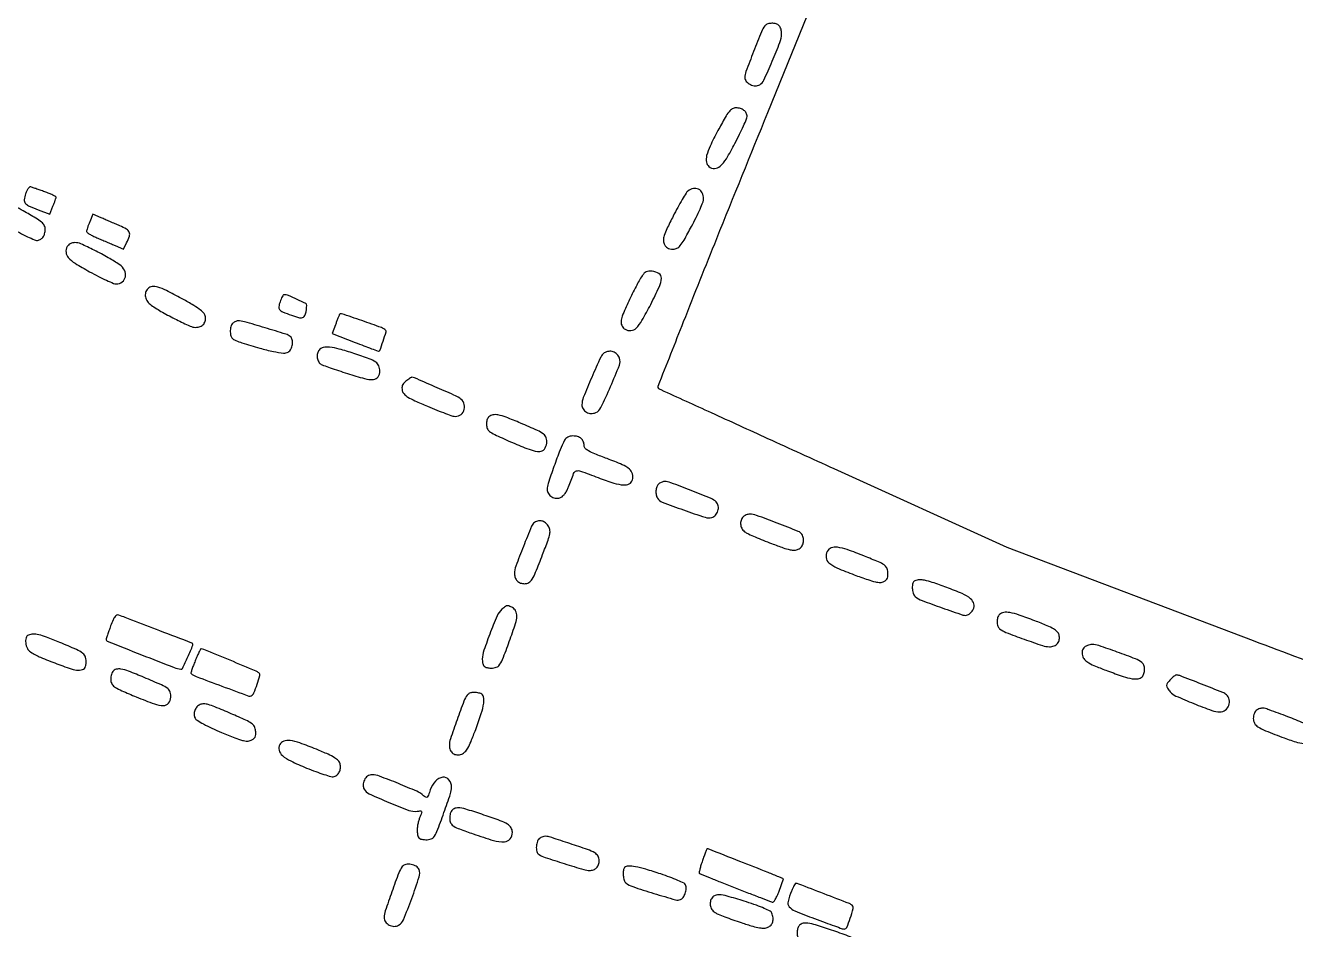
# Model space of a CAD drawing. Header units: metres. Extents: x 244 to 6504, y 133 to 4776.
# Drawn here: x 3292.6 to 3679.8, y 2699.4 to 2975 of the extents above; entities that cross this region are included whole.
import ezdxf

# ---------------------------------------------------------------- set-up
doc = ezdxf.new("R2010")
doc.units = ezdxf.units.M
doc.header["$MEASUREMENT"] = 0

msp = doc.modelspace()

# ---------------------------------------------------------------- linework, layer by layer
for points in [[(3073.43, 1797.58, -0.000015), (3212.47, 1744.26, -0.000001), (3356.48, 1689.04, -0.090549)], [(3360.94, 1697.34, -0.000001), (3222.9, 1750.06, -0.000075), (3098.13, 1797.73, -0.00214)], [(2390.74, 4302.36, -0.000001), (2436.6, 4383.87, -0.253439)], [(5649.78, 2908.29, -0.000001), (5592.12, 2927.27, -0.000136)], [(1770.95, 4232.21, -0.000001), (1756.31, 4203.53, -0.092463)], [(2358.85, 2292.47, -0.000002), (2402.87, 2275.77, -0.000001), (2455, 2255.99, -0.000469)], [(2661.8, 3304.26, -0.000001), (2697.55, 3290.75, -0.000089)], [(2166.88, 2385.74, -0.000003), (2059.01, 2428.09, -0.099946)], [(2836.31, 1902.63, -0.000001), (2798.12, 1918.05, -0.081722)], [(3110.93, 3253.38, 0.000013), (3012.15, 3290.74, 0.000016), (2894.73, 3335.15, 0.000013), (2769.32, 3382.57, -0.00051)], [(3277.66, 3166.01, -0.000003), (3312.3, 3149.56, -0.000078)], [(2910.82, 2101.23, -0.000002), (2871.64, 2116.15, -0.08954)], [(3742.17, 2759.42, 0.000002), (3749.92, 2779.53, 0.000119)], [(3810.74, 2887.17, 0.000009), (3776.68, 2810.24, 0.000019), (3743.02, 2734.21, 0.015605)], [(4072.04, 2648.41, -0.000003), (4098.22, 2621.39, -0.000215)], [(2835.59, 1257.96, 0.000001), (2811.6, 1266.94)], [(2724.87, 2153.38, -0.00001), (2851.52, 2105.29, -0.308463)], [(3020.53, 2505.4, -0.000009), (3041.92, 2560.53, -0.000258)], [(3552.72, 3031.91), (3518.77, 2948.34, 0.000578), (3503.23, 2909.97, 0.001912), (3493.13, 2884.65, 0.000237), (3485.38, 2864.99, 0.375139), (3485.61, 2864.33, 0.020434), (3486.27, 2864, 0.000019), (3501.64, 2856.98, 0.000198), (3518.82, 2849.14, 0.000122), (3539.07, 2839.92), (3591.73, 2815.95), (3666.84, 2787.52, 0.00025), (3695.65, 2776.62, 0.000417)], [(3692.42, 2974.87, -0.000176), (3640.05, 3003.67, -0.00024)], [(3719.93, 2767.49, 0.000007), (3741.95, 2759.22, 0.339141)], [(3433.83, 1894.18, -0.000012), (3289.85, 1953, -0.000025), (3146.63, 2011.53, -0.11823)], [(2592.86, 1267.89, -0.000002), (2552.45, 1283.32, -0.105537)]]:
    msp.add_lwpolyline(points, format="xyb")
for points in [[(3518.01, 2974.89, 0.07638), (3516.95, 2973.13, 0.004138), (3514.55, 2967.08, 0.003725), (3512.23, 2960.94, 0.088857), (3511.9, 2959.13, 0.182555), (3512.34, 2957.97, 0.099659), (3513.58, 2957.03, 0.096232), (3515.12, 2956.62, 0.15745), (3516.43, 2956.94, 0.14568), (3517.66, 2958.34, 0.006895), (3520.24, 2964.1, 0.009307), (3522.58, 2969.82, 0.085326), (3523.11, 2972.44, 0.04283), (3523.08, 2973.15, 0.037452), (3522.92, 2973.87, 0.039283), (3522.67, 2974.5, 0.084461), (3522.37, 2974.93, 0.121707), (3521.42, 2975.5, 0.077289), (3520.12, 2975.69, 0.078919), (3518.87, 2975.49, 0.140234)], [(3503.68, 2942.96, 0.011308), (3501.3, 2938.24, 0.050534), (3500.25, 2935.33, 0.102036), (3500.18, 2933.38, 0.180582), (3500.96, 2932.01, 0.180837), (3502.66, 2931.42, 0.178335), (3504.34, 2932.08, 0.075268), (3506.25, 2934.39, 0.015053), (3508.87, 2939.07, 0.005819), (3510.29, 2941.86, 0.008156), (3511.48, 2944.38, 0.005252), (3512.42, 2946.51, 0.101439), (3512.57, 2947.22, 0.112401), (3512.32, 2948.3, 0.114367), (3511.63, 2949.15, 0.099637), (3510.55, 2949.7, 0.06769), (3509.18, 2949.89, 0.130608), (3508.05, 2949.59, 0.095482), (3507.07, 2948.74, 0.039849), (3505.88, 2946.96, 0.005184)], [(3292.63, 2923.71, 0.044179), (3292.21, 2921.88, 0.205595), (3292.48, 2920.86, 0.123582), (3293.52, 2920.05, 0.012352), (3296.46, 2918.86), (3299.96, 2917.54), (3300.93, 2919.89, 0.005986), (3301.31, 2920.81, 0.008011), (3301.63, 2921.67, 0.00584), (3301.87, 2922.38, 0.079274), (3301.91, 2922.65, 0.278096), (3301.78, 2922.87, 0.0101), (3300.89, 2923.32, 0.015911), (3299.77, 2923.81, 0.010184), (3298.44, 2924.31, -0.000493), (3297.05, 2924.81, -0.000609), (3295.76, 2925.27, -0.0005), (3294.67, 2925.66, -0.004487), (3294.2, 2925.84, 0.269952), (3293.85, 2925.78, 0.062476), (3293.42, 2925.33, 0.048062), (3293, 2924.61, 0.03028)], [(3494.55, 2924.55, 0.085539), (3493.98, 2923.91, 0.00666), (3492.79, 2921.96, 0.008937), (3491.44, 2919.56, 0.006708), (3490.03, 2916.89, 0.005335), (3488.11, 2913.01, 0.033777), (3487.3, 2910.96, 0.071598), (3487.06, 2909.6, 0.11431), (3487.29, 2908.44, 0.05769), (3487.75, 2907.69, 0.093379), (3488.3, 2907.19, 0.088332), (3489.02, 2906.92, 0.047014), (3489.98, 2906.83, 0.112855), (3491.2, 2907.11, 0.109123), (3492.2, 2907.89, 0.043701), (3493.36, 2909.6, 0.00487), (3495.62, 2913.72, 0.008872), (3497.04, 2916.47, 0.011476), (3498.23, 2919.05, 0.009321), (3499.14, 2921.23, 0.093689), (3499.32, 2922.2, 0.115578), (3498.9, 2923.97, 0.164459), (3497.77, 2925.1, 0.166084), (3496.19, 2925.31, 0.118148)], [(3281.82, 2921.9, 0.07391), (3281.3, 2921.38, 0.076723), (3280.96, 2920.75, 0.068471), (3280.8, 2919.97, 0.044141), (3280.82, 2919.06, 0.111353), (3281.25, 2917.85, 0.084773), (3282.18, 2916.8, 0.038347), (3284.02, 2915.54, 0.005513), (3288, 2913.31, 0.005624), (3290.74, 2911.85, 0.007942), (3293.22, 2910.62, 0.004969), (3295.31, 2909.64, 0.103372), (3295.98, 2909.49, 0.118783), (3297.03, 2909.73, 0.114193), (3297.87, 2910.42, 0.097836), (3298.42, 2911.51, 0.066797), (3298.6, 2912.89, 0.126154), (3298.31, 2914.03, 0.093958), (3297.48, 2915.03, 0.040243), (3295.75, 2916.25, 0.005443), (3291.89, 2918.47, 0.004009), (3286.73, 2921.31, 0.041842), (3284.52, 2922.28, 0.115761), (3283.1, 2922.42, 0.125716)], [(3312.16, 2915.15, 0.008386), (3311.78, 2914.22, 0.010331), (3311.47, 2913.34, 0.008887), (3311.24, 2912.59, 0.071463), (3311.19, 2912.24, 0.240551), (3311.34, 2911.94, 0.018621), (3312.11, 2911.42, 0.022221), (3313.13, 2910.86, 0.014966), (3314.33, 2910.3, -0.000292), (3315.72, 2909.71, -0.000204), (3317.28, 2909.04, -0.000205), (3318.78, 2908.4, -0.000426), (3319.95, 2907.89), (3322.41, 2906.83), (3323.42, 2908.78, 0.038616), (3324.26, 2910.75, 0.180465), (3324.21, 2911.96, 0.164614), (3323.38, 2912.91, 0.030899), (3321.29, 2913.96, -0.000283), (3319.9, 2914.55, -0.000195), (3318.33, 2915.22, -0.000196), (3316.82, 2915.87, -0.000401), (3315.63, 2916.38), (3313.12, 2917.47)], [(3305.28, 2907.6, 0.145921), (3304.93, 2905.85, 0.161862), (3305.61, 2904.27, 0.072323), (3307.7, 2902.52, 0.01275), (3312.13, 2899.95, 0.007469), (3314.83, 2898.52, 0.010082), (3317.31, 2897.32, 0.007419), (3319.4, 2896.4, 0.100602), (3320.22, 2896.23, 0.161215), (3322.06, 2896.84, 0.189608), (3323.03, 2898.39, 0.164505), (3322.74, 2900.37, 0.124272), (3321.29, 2902.04, 0.022663), (3317.83, 2904.21, 0.013539), (3313.54, 2906.49, 0.009636), (3309.43, 2908.44, 0.106055), (3307.65, 2908.82, 0.06035), (3306.93, 2908.73, 0.058513), (3306.24, 2908.47, 0.061968), (3305.66, 2908.08, 0.089475)], [(3480.62, 2898.73, 0.025975), (3478.71, 2895.47, 0.011136), (3476.5, 2890.93, 0.007277), (3474.5, 2886.41, 0.100969), (3474.15, 2884.68, 0.065105), (3474.23, 2883.99, 0.056819), (3474.5, 2883.32, 0.059199), (3474.89, 2882.75, 0.089185), (3475.36, 2882.38, 0.148915), (3477.17, 2882.02, 0.169177), (3478.76, 2882.76, 0.070581), (3480.51, 2885.02, 0.011123), (3483.2, 2889.98, 0.01099), (3485.83, 2895.4, 0.097459), (3486.45, 2897.98, 0.271869), (3485.71, 2899.37, 0.113024), (3483.62, 2900.07, 0.044082), (3482.61, 2900.09, 0.086481), (3481.84, 2899.89, 0.09057), (3481.21, 2899.46, 0.052194)], [(3329.87, 2894.77, 0.128613), (3329.19, 2893.62, 0.119498), (3329.14, 2892.25, 0.106365), (3329.74, 2890.89, 0.084948), (3330.89, 2889.76, 0.022623), (3334.32, 2887.61, 0.013155), (3338.61, 2885.33, 0.009156), (3342.74, 2883.36, 0.106969), (3344.47, 2882.98, 0.094045), (3345.87, 2883.25, 0.127123), (3346.91, 2884, 0.131273), (3347.43, 2885.14, 0.103805), (3347.38, 2886.5, 0.138323), (3346.85, 2887.43, 0.035838), (3345.52, 2888.55, 0.024785), (3343.4, 2889.95, 0.007936), (3340.13, 2891.81, 0.00865), (3335.53, 2894.23, 0.046326), (3332.9, 2895.26, 0.099553), (3331.16, 2895.4, 0.168996)], [(3370.2, 2890.81, 0.043214), (3369.8, 2889.24, 0.218935), (3370.03, 2888.39, 0.120314), (3370.94, 2887.73, 0.009872), (3373.7, 2886.65, 0.02931), (3376.11, 2885.92, 0.205515), (3377.3, 2886.12, 0.200986), (3377.98, 2887.13, 0.027936), (3378.36, 2889.67, 0.307254), (3378.04, 2890.24, 0.008599), (3375.4, 2891.52, 0.014607), (3372.78, 2892.65, 0.094018), (3371.37, 2892.92, 0.248529), (3371.16, 2892.81, 0.023061), (3370.85, 2892.3, 0.025422), (3370.51, 2891.62, 0.017088)], [(3388.34, 2886.93, 0.03871), (3388.16, 2886.57, 0.004736), (3387.82, 2885.75, 0.005587), (3387.44, 2884.77, 0.004584), (3387.06, 2883.71), (3386.12, 2881.06), (3393.07, 2878.38, 0.00095), (3395.75, 2877.35, 0.001523), (3398.04, 2876.48, 0.000259), (3400.06, 2875.73, 0.089659), (3400.23, 2875.7, 0.315225), (3400.61, 2875.96, 0.004383), (3401.6, 2878.76, 0.004582), (3402.54, 2881.57, 0.281845), (3402.42, 2882.06, 0.109753), (3401.07, 2882.92, 0.003771), (3395.16, 2885.02, 0.001814), (3388.93, 2887.14, 0.348968)], [(3355.6, 2884.02, 0.084021), (3355.31, 2883.52, 0.03876), (3355.11, 2882.8, 0.036965), (3355, 2881.98, 0.042235), (3355.03, 2881.2, 0.068518), (3355.29, 2880.18, 0.123812), (3355.8, 2879.48, 0.078885), (3356.75, 2878.92, 0.016339), (3358.57, 2878.27, 0.008536), (3364.01, 2876.63, 0.019436), (3368.18, 2875.62, 0.020764), (3371.27, 2875.14, 0.170231), (3372.65, 2875.45, 0.134124), (3373.5, 2876.37, 0.083995), (3373.95, 2877.78, 0.087652), (3373.9, 2879.2, 0.170641), (3373.32, 2880.16, 0.096336), (3371.96, 2880.9, 0.002735), (3365.6, 2882.85, 0.00347), (3359.34, 2884.69, 0.069856), (3357.37, 2884.97, 0.079408), (3356.94, 2884.9, 0.044288), (3356.45, 2884.69, 0.042792), (3355.98, 2884.38, 0.053302)], [(3382.1, 2876.06, 0.123752), (3381.59, 2875, 0.086084), (3381.55, 2873.66, 0.089333), (3381.96, 2872.43, 0.151073), (3382.73, 2871.68, 0.032471), (3383.41, 2871.39, 0.002028), (3385.49, 2870.66, 0.00299), (3387.98, 2869.81, 0.002214), (3390.73, 2868.91, 0.012917), (3395.95, 2867.37, 0.083689), (3398.67, 2867.11, 0.223254), (3400.06, 2867.89, 0.156039), (3400.62, 2869.63, 0.098304), (3400.29, 2871.27, 0.146038), (3399.37, 2872.4, 0.06332), (3397.4, 2873.41, 0.0075), (3392.73, 2875.01, 0.011725), (3388.24, 2876.37, 0.042637), (3385.31, 2876.91, 0.074538), (3383.35, 2876.81, 0.171392)], [(3469.03, 2875.16, 0.145727), (3467.95, 2873.92, 0.004586), (3465.2, 2867.72, 0.00605), (3462.65, 2861.59, 0.096148), (3462.22, 2859.39, 0.139972), (3462.59, 2858.09, 0.125132), (3463.61, 2857.12, 0.118944), (3465.01, 2856.71, 0.118848), (3466.45, 2856.99, 0.174685), (3468.01, 2858.53, 0.00945), (3470.95, 2864.93, 0.009189), (3473.65, 2871.45, 0.183926), (3473.67, 2873.56, 0.102767), (3472.9, 2874.79, 0.119596), (3471.74, 2875.54, 0.120381), (3470.38, 2875.66, 0.105034)], [(3408.54, 2866.53, 0.042913), (3407.84, 2865.86, 0.089987), (3407.46, 2865.22, 0.096572), (3407.34, 2864.52, 0.05516), (3407.46, 2863.66, 0.13243), (3408.01, 2862.66, 0.061349), (3409.18, 2861.72, 0.031753), (3411.26, 2860.62, 0.006214), (3415.15, 2858.91, 0.005582), (3418.02, 2857.73, 0.0076), (3420.64, 2856.73, 0.005278), (3422.85, 2855.95, 0.082053), (3423.64, 2855.82, 0.171553), (3425.36, 2856.43, 0.166033), (3426.35, 2858, 0.157293), (3426.2, 2859.9, 0.154561), (3424.96, 2861.38, 0.036938), (3423.17, 2862.34, 0.00204), (3417.36, 2864.89, 0.000885), (3411.19, 2867.57, 0.10211), (3410.33, 2867.75, 0.1411), (3410.15, 2867.7, 0.008745), (3409.68, 2867.39, 0.012401), (3409.13, 2867, 0.008844)], [(3433.87, 2855.69, 0.122553), (3433.28, 2854.71, 0.083788), (3433.11, 2853.41, 0.084301), (3433.37, 2852.13, 0.126903), (3434.03, 2851.21, 0.057972), (3434.71, 2850.77, 0.00435), (3436.7, 2849.81, 0.005969), (3439.09, 2848.7, 0.004501), (3441.75, 2847.55, 0.013632), (3446.72, 2845.59, 0.090231), (3449.34, 2845.15, 0.230008), (3450.78, 2845.87, 0.139153), (3451.49, 2847.67, 0.100668), (3451.33, 2849.27, 0.15532), (3450.54, 2850.41, 0.058142), (3448.64, 2851.54, 0.005186), (3443.54, 2853.76, 0.007626), (3439.08, 2855.57, 0.043427), (3436.63, 2856.29, 0.093425), (3435.05, 2856.3, 0.153573)], [(3456.93, 2848.55, 0.030309), (3455.57, 2845.59, 0.007295), (3453.69, 2840.54, 0.004675), (3451.91, 2835.36, 0.080755), (3451.62, 2833.6, 0.136861), (3451.99, 2832.27, 0.126273), (3453, 2831.28, 0.120663), (3454.4, 2830.88, 0.118423), (3455.85, 2831.16, 0.093025), (3456.45, 2831.58, 0.036493), (3457.11, 2832.36, 0.034542), (3457.72, 2833.34, 0.036326), (3458.17, 2834.37, -0.008452), (3459.7, 2838.43, -0.227274), (3460.52, 2839.2, -0.163173), (3461.76, 2839.17, -0.003936), (3467.18, 2837.16, 0.01377), (3471.97, 2835.49, 0.060383), (3474.91, 2834.93, 0.134561), (3476.66, 2835.29, 0.21479), (3477.61, 2836.46, 0.127106), (3477.62, 2838.3, 0.156525), (3476.71, 2839.74, 0.073497), (3474.5, 2841.11, 0.012688), (3469.91, 2842.95, -0.005974), (3466.16, 2844.39, -0.033637), (3464.23, 2845.32, -0.071308), (3463.22, 2846.09, -0.194858), (3462.89, 2846.91, 0.093022), (3462.65, 2848.15, 0.122294), (3461.99, 2849.09, 0.11098), (3460.91, 2849.67, 0.06726), (3459.46, 2849.86, 0.053925), (3458.65, 2849.77, 0.065803), (3457.93, 2849.51, 0.070903), (3457.35, 2849.1, 0.079652)], [(3485.54, 2835.16, 0.115971), (3485.02, 2834.31, 0.064401), (3484.78, 2833.12, 0.063087), (3484.86, 2831.88, 0.095525), (3485.25, 2830.87, 0.161085), (3486.67, 2829.72, 0.006015), (3493.21, 2827.3, 0.006547), (3499.77, 2825.07, 0.14103), (3501.79, 2825, 0.151616), (3502.95, 2825.71, 0.110126), (3503.69, 2827.04, 0.111393), (3503.78, 2828.54, 0.157912), (3503.18, 2829.73, 0.098818), (3501.64, 2830.75, 0.004113), (3495.48, 2833.23, 0.004404), (3489.32, 2835.6, 0.089572), (3487.36, 2835.95, 0.063756), (3486.91, 2835.89, 0.039129), (3486.4, 2835.72, 0.038688), (3485.92, 2835.46, 0.054958)], [(3447.81, 2823.48, 0.154483), (3446.83, 2822.31, 0.004426), (3444.36, 2816.18, 0.006439), (3442.09, 2810.18, 0.087354), (3441.69, 2807.88, 0.083827), (3441.9, 2806.63, 0.11177), (3442.51, 2805.65, 0.112548), (3443.48, 2805.03, 0.085893), (3444.72, 2804.82, 0.133975), (3446.02, 2805.17, 0.121041), (3447.03, 2806.15, 0.043374), (3448.11, 2808.29, 0.004257), (3450.23, 2813.68, 0.004002), (3451.89, 2818.12, 0.038799), (3452.43, 2820.05, 0.097035), (3452.43, 2821.3, 0.097258), (3451.96, 2822.46, 0.078085), (3451.09, 2823.41, 0.109631), (3450.06, 2823.92, 0.113774), (3448.94, 2823.94, 0.088943)], [(3511.37, 2825.22, 0.127758), (3510.72, 2824.11, 0.106086), (3510.63, 2822.75, 0.103199), (3511.12, 2821.43, 0.114431), (3512.07, 2820.48, 0.03405), (3513, 2819.98, 0.004596), (3515.03, 2819.09, 0.005284), (3517.46, 2818.08, 0.00443), (3520.06, 2817.06, 0.006263), (3523.62, 2815.75, 0.031855), (3525.66, 2815.18, 0.060085), (3527.04, 2815.05, 0.100266), (3528.18, 2815.31, 0.119296), (3529.16, 2816.09, 0.109498), (3529.72, 2817.25, 0.103637), (3529.76, 2818.59, 0.09655), (3529.25, 2819.87, 0.156955), (3528.19, 2820.75, 0.003321), (3521.76, 2823.29, 0.005028), (3515.49, 2825.64, 0.087386), (3513.35, 2826.01, 0.056744), (3512.84, 2825.96, 0.038853), (3512.28, 2825.78, 0.03911), (3511.76, 2825.52, 0.061821)], [(3537.03, 2814.67, 0.151998), (3536.67, 2812.78, 0.187964), (3537.5, 2811.2, 0.077597), (3539.97, 2809.64, 0.012746), (3545.23, 2807.54, 0.005124), (3549.38, 2806.05, 0.027388), (3551.7, 2805.39, 0.053023), (3553.2, 2805.21, 0.126766), (3554.28, 2805.47, 0.06464), (3554.95, 2805.95, 0.105608), (3555.35, 2806.52, 0.08887), (3555.52, 2807.27, 0.035602), (3555.5, 2808.34, 0.091357), (3555.13, 2809.64, 0.128357), (3554.34, 2810.54, 0.050161), (3552.68, 2811.44, 0.004594), (3548.34, 2813.23, 0.010249), (3543.1, 2815.2, 0.053183), (3540.09, 2815.91, 0.118494), (3538.23, 2815.71, 0.185695)], [(3563.74, 2805.7, 0.237361), (3563.12, 2805, 0.067081), (3562.94, 2803.5, 0.064559), (3563.16, 2801.92, 0.153015), (3563.8, 2800.93, 0.082249), (3565.91, 2799.69, 0.006559), (3572.01, 2797.46, 0.004002), (3578.4, 2795.27, 0.173878), (3579.8, 2795.3, 0.067587), (3580.24, 2795.55, 0.034525), (3580.73, 2795.96, 0.033542), (3581.18, 2796.47, 0.042749), (3581.52, 2796.99, 0.19047), (3581.72, 2798.68, 0.155984), (3580.73, 2800.21, 0.070019), (3578.19, 2801.78, 0.015615), (3573.43, 2803.67, 0.0051), (3569.04, 2805.22, 0.030363), (3566.7, 2805.86, 0.060506), (3565.11, 2805.99, 0.087294)], [(3437.85, 2797.03, 0.111597), (3436.34, 2794.97, 0.011958), (3434.1, 2789.43, 0.012184), (3432.13, 2783.8, 0.107048), (3431.87, 2781.18, 0.04443), (3432.07, 2780.2, 0.135009), (3432.43, 2779.63, 0.125723), (3433.05, 2779.3, 0.036214), (3434.12, 2779.11, 0.041124), (3434.96, 2779.1, 0.042365), (3435.77, 2779.23, 0.046071), (3436.46, 2779.46, 0.116658), (3436.87, 2779.78, 0.077998), (3438.03, 2781.75, 0.006852), (3440.08, 2787.2, 0.006751), (3441.99, 2792.7, 0.080133), (3442.35, 2794.92, 0.05025), (3442.26, 2795.77, 0.064996), (3442.01, 2796.5, 0.07167), (3441.6, 2797.09, 0.083382), (3441.07, 2797.51, 0.018557), (3439.98, 2798.04, 0.14181), (3439.42, 2798.11, 0.129058), (3438.89, 2797.88, 0.014371)], [(3589.54, 2795.41, 0.121636), (3588.96, 2794.46, 0.077373), (3588.77, 2793.17, 0.079469), (3588.98, 2791.91, 0.145759), (3589.57, 2791.08, 0.074272), (3591.51, 2789.97, 0.005952), (3597.05, 2787.89, 0.005634), (3602.66, 2785.94, 0.081489), (3604.73, 2785.6, 0.089727), (3606.19, 2785.87, 0.130796), (3607.24, 2786.62, 0.135598), (3607.76, 2787.78, 0.0999), (3607.7, 2789.19, 0.134645), (3607.16, 2790.15, 0.065399), (3606.04, 2791.01, 0.033454), (3604.05, 2792.01, 0.006484), (3600.31, 2793.51, 0.008389), (3595.49, 2795.27, 0.040028), (3592.66, 2796.01, 0.078722), (3590.81, 2796.04, 0.162965)], [(3318.54, 2791.92, 0.003906), (3318.01, 2790.46, 0.005547), (3317.56, 2789.16, 0.003248), (3317.2, 2788.05, 0.077721), (3317.15, 2787.73, 0.30671), (3317.44, 2787.31, 0.000339), (3327.97, 2783.15, 0.001209), (3337.94, 2779.24, 0.061797), (3339.96, 2778.73, 0.325677), (3340.48, 2779.01, 0.004284), (3342.08, 2782.53, 0.00419), (3343.62, 2786.09, 0.355066), (3343.47, 2786.62, 0.060459), (3343.27, 2786.72, 0.000015), (3333.55, 2790.45, 0.000279), (3325, 2793.72, 0.002184), (3321.02, 2795.23, 0.192672), (3320.42, 2795.21, 0.131137), (3319.87, 2794.78, 0.059231), (3319.29, 2793.79, 0.012404)], [(3293.47, 2789.14, 0.238577), (3292.74, 2788.31, 0.09503), (3292.65, 2786.76, 0.084115), (3293.15, 2785.11, 0.134589), (3294.13, 2784.02, 0.041651), (3297.18, 2782.39, 0.012148), (3302.12, 2780.42, 0.008515), (3307.13, 2778.65, 0.109803), (3309.09, 2778.45, 0.050599), (3310, 2778.65, 0.134556), (3310.55, 2779.01, 0.119819), (3310.87, 2779.63, 0.036051), (3311.06, 2780.69, 0.100236), (3310.88, 2782.37, 0.153501), (3310.06, 2783.56, 0.060352), (3308.09, 2784.73, 0.00593), (3303.03, 2786.91, 0.00717), (3298.98, 2788.53, 0.0342), (3296.6, 2789.26, 0.062111), (3294.92, 2789.44, 0.091343)], [(3344.3, 2781.28, 0.007306), (3343.75, 2779.86, 0.011728), (3343.32, 2778.63, 0.005585), (3343, 2777.59, 0.306114), (3343.06, 2777.41, 0.077038), (3344.64, 2776.51, 0.00189), (3352.47, 2773.58, 0.000783), (3360.7, 2770.55, 0.230189), (3361.4, 2770.62, 0.155662), (3362.2, 2771.56, 0.018516), (3363.19, 2774.15, 0.014882), (3364, 2776.82, 0.285922), (3363.76, 2777.61, 0.081973), (3362.9, 2778.15, 0.000585), (3354.95, 2781.46, 0.000496), (3346.94, 2784.77, 0.098137), (3346.09, 2784.94, 0.281436), (3345.93, 2784.84, 0.00473), (3345.44, 2783.87, 0.010589), (3344.89, 2782.68, 0.006651)], [(3615.21, 2785.23, 0.070161), (3614.86, 2784.66, 0.08071), (3614.7, 2784.05, 0.070295), (3614.73, 2783.34, 0.039207), (3614.96, 2782.51, 0.116616), (3615.61, 2781.53, 0.060492), (3616.79, 2780.65, 0.032818), (3618.81, 2779.67, 0.007004), (3622.45, 2778.25, 0.00794), (3627.23, 2776.54, 0.039812), (3629.98, 2775.85, 0.07999), (3631.76, 2775.84, 0.15975), (3633, 2776.46, 0.121614), (3633.57, 2777.42, 0.0774), (3633.76, 2778.71, 0.079641), (3633.55, 2779.96, 0.147519), (3632.96, 2780.79, 0.072618), (3631.02, 2781.89, 0.005754), (3625.45, 2783.97, 0.005372), (3619.81, 2785.93, 0.08141), (3617.77, 2786.27, 0.053063), (3617.06, 2786.19, 0.04274), (3616.32, 2785.96, 0.044263), (3615.66, 2785.63, 0.079725)], [(3319.17, 2778.03, 0.083168), (3318.88, 2777.53, 0.039039), (3318.67, 2776.82, 0.037276), (3318.57, 2776.01, 0.04299), (3318.59, 2775.24, 0.125926), (3319.02, 2774.12, 0.097216), (3319.98, 2773.21, 0.039239), (3321.91, 2772.19, 0.004683), (3326.37, 2770.3, 0.011345), (3331.89, 2768.18, 0.083235), (3334.67, 2767.67, 0.229597), (3336.15, 2768.37, 0.146037), (3336.89, 2770.17, 0.101189), (3336.73, 2771.75, 0.158507), (3335.94, 2772.86, 0.056652), (3334.04, 2773.96, 0.004621), (3328.74, 2776.23, 0.006118), (3324.01, 2778.13, 0.046032), (3321.69, 2778.79, 0.114873), (3320.26, 2778.73, 0.152839)], [(3641.74, 2775.67, 0.033618), (3640.78, 2774.57, 0.153093), (3640.49, 2773.78, 0.156756), (3640.71, 2772.98, 0.035745), (3641.57, 2771.85, 0.108636), (3643.31, 2770.57, 0.008097), (3648.77, 2768.27, 0.009095), (3654.25, 2766.16, 0.087124), (3656.71, 2765.73, 0.16109), (3658.35, 2766.28, 0.141258), (3659.45, 2767.72, 0.144632), (3659.6, 2769.5, 0.170148), (3658.74, 2770.95, 0.078017), (3657.59, 2771.63, 0.001479), (3651.09, 2774.21, 0.001275), (3644.52, 2776.78, 0.092833), (3643.39, 2776.99, 0.158525), (3643.2, 2776.93, 0.012132), (3642.77, 2776.6, 0.015705), (3642.27, 2776.18, 0.011299)], [(3427.28, 2770.87, 0.077275), (3426.25, 2769.05, 0.004966), (3424.14, 2763.31, 0.00482), (3422.14, 2757.52, 0.080966), (3421.81, 2755.53, 0.098331), (3422.1, 2754.09, 0.14137), (3422.91, 2753.08, 0.142249), (3424.12, 2752.65, 0.100041), (3425.57, 2752.87, 0.116616), (3426.55, 2753.51, 0.060492), (3427.43, 2754.69, 0.032818), (3428.41, 2756.72, 0.007004), (3429.83, 2760.36, 0.011124), (3431.55, 2765.26, 0.043766), (3432.27, 2768.38, 0.086658), (3432.2, 2770.31, 0.254709), (3431.36, 2771.29, 0.05186), (3430.13, 2771.62, 0.065864), (3428.96, 2771.66, 0.076757), (3427.97, 2771.4, 0.123029)], [(3345.79, 2767.94, 0.119464), (3344.85, 2767.27, 0.089825), (3344.21, 2766.17, 0.090197), (3343.99, 2764.93, 0.121964), (3344.27, 2763.82, 0.134993), (3344.89, 2763.17, 0.011987), (3346.87, 2762.04, 0.014591), (3349.4, 2760.77, 0.00979), (3352.35, 2759.46, 0.005249), (3356.45, 2757.79, 0.02923), (3358.7, 2757.05, 0.057867), (3360.19, 2756.83, 0.114408), (3361.35, 2757.07, 0.053779), (3362.14, 2757.54, 0.120319), (3362.58, 2758.07, 0.103413), (3362.77, 2758.81, 0.033489), (3362.73, 2759.93, 0.09353), (3362.35, 2761.26, 0.123033), (3361.52, 2762.2, 0.047497), (3359.79, 2763.19, 0.004332), (3355.24, 2765.18, 0.002706), (3350.35, 2767.24, 0.02732), (3348.27, 2767.98, 0.070299), (3346.96, 2768.17, 0.096896)], [(3668.07, 2766.34, 0.09568), (3667.61, 2765.93, 0.061127), (3667.23, 2765.32, 0.055356), (3666.99, 2764.56, 0.049145), (3666.91, 2763.73, 0.127217), (3667.29, 2762.26, 0.126246), (3668.34, 2761.15, 0.04648), (3670.63, 2759.99, 0.004698), (3676.33, 2757.8, 0.018927), (3680.41, 2756.44, 0.069648), (3683.1, 2756.06, 0.136107), (3684.8, 2756.52, 0.183587), (3685.78, 2757.76, 0.162645), (3685.76, 2759.43, 0.144387), (3684.74, 2760.85, 0.063536), (3682.3, 2762.28, 0.011457), (3677.41, 2764.26, 0.001311), (3671.77, 2766.36, 0.033727), (3670.2, 2766.82, 0.119467), (3669.2, 2766.81, 0.068024)], [(3370.12, 2755.75, 0.187492), (3369.91, 2754.04, 0.152002), (3370.89, 2752.45, 0.067758), (3373.44, 2750.78, 0.014469), (3378.29, 2748.62, 0.007754), (3381.06, 2747.54, 0.010754), (3383.57, 2746.66, 0.007515), (3385.69, 2746, 0.120337), (3386.43, 2745.97, 0.117329), (3387.48, 2746.45, 0.107931), (3388.24, 2747.36, 0.098822), (3388.59, 2748.58, 0.083006), (3388.48, 2749.92, 0.133306), (3387.95, 2750.87, 0.061667), (3386.83, 2751.76, 0.032874), (3384.85, 2752.8, 0.006898), (3381.26, 2754.33, 0.011418), (3376.22, 2756.27, 0.054236), (3373.22, 2756.98, 0.11616), (3371.33, 2756.79, 0.188129)], [(3395.89, 2744.94, 0.041358), (3395.62, 2744.18, 0.058614), (3395.51, 2743.46, 0.064968), (3395.58, 2742.8, 0.069788), (3395.81, 2742.2, 0.158274), (3397.36, 2740.77, 0.008912), (3403.4, 2738.11, 0.010209), (3409.48, 2735.71, 0.123278), (3411.96, 2735.43, -0.019136), (3413.06, 2735.54, -0.324749), (3413.35, 2735.35, -0.187095), (3413.35, 2734.92, -0.007152), (3412.75, 2733.41, 0.033622), (3412.4, 2732.39, 0.023102), (3412.14, 2731.2, 0.023359), (3412, 2730.03, 0.043114), (3412.01, 2729.07, 0.03442), (3412.2, 2727.93, 0.136432), (3412.54, 2727.32, 0.138902), (3413.14, 2726.97, 0.036172), (3414.25, 2726.78, 0.041111), (3415.08, 2726.77, 0.042793), (3415.9, 2726.89, 0.046676), (3416.57, 2727.13, 0.119164), (3416.98, 2727.44, 0.077112), (3418.03, 2729.28, 0.005116), (3420.14, 2735.01, 0.004957), (3422.15, 2740.8, 0.081061), (3422.48, 2742.81, 0.173189), (3421.68, 2745.03, 0.257542), (3419.81, 2745.78, 0.176571), (3417.55, 2744.62, 0.10713), (3416, 2742.01, -0.009222), (3415.4, 2740.31, -0.120945), (3415.03, 2739.76, -0.31123), (3414.6, 2739.71, -0.065019), (3413.94, 2740.16, 0.08007), (3411.87, 2741.51, 0.007488), (3406.25, 2743.89, 0.007036), (3400.54, 2746.11, 0.089707), (3398.29, 2746.52, 0.063935), (3397.51, 2746.42, 0.082385), (3396.85, 2746.13, 0.08088), (3396.31, 2745.63, 0.059133)], [(3422.51, 2735.63, 0.084021), (3422.22, 2735.13, 0.03876), (3422.01, 2734.41, 0.036965), (3421.91, 2733.6, 0.042235), (3421.93, 2732.82, 0.113369), (3422.33, 2731.69, 0.116685), (3423.17, 2730.87, 0.04587), (3424.91, 2730.03, 0.004929), (3429.1, 2728.52, 0.013617), (3435.26, 2726.54, 0.081467), (3438.6, 2726.14, 0.217293), (3440.32, 2727.01, 0.169776), (3441.02, 2729.02, 0.139375), (3440.63, 2730.4, 0.118247), (3439.56, 2731.46, 0.048774), (3437.31, 2732.55, 0.006571), (3432.36, 2734.29, 0.005313), (3427.37, 2735.91, 0.041951), (3425, 2736.44, 0.105573), (3423.57, 2736.33, 0.149402)], [(3449.47, 2727.26, 0.17064), (3448.68, 2726.33, 0.07552), (3448.33, 2724.74, 0.07691), (3448.47, 2723.16, 0.194902), (3449.14, 2722.23, 0.060285), (3450.98, 2721.37, 0.003556), (3456.85, 2719.48, 0.00315), (3462.81, 2717.65, 0.071786), (3464.57, 2717.38, 0.091069), (3465.76, 2717.59, 0.11054), (3466.71, 2718.21, 0.108527), (3467.31, 2719.18, 0.085216), (3467.52, 2720.41, 0.137662), (3467.15, 2721.73, 0.125747), (3466.13, 2722.73, 0.0462), (3463.93, 2723.74, 0.004886), (3458.58, 2725.57, 0.001207), (3453.02, 2727.39, 0.032643), (3451.52, 2727.77, 0.115673), (3450.56, 2727.72, 0.062688)], [(3498.96, 2720.38, 0.008825), (3498.51, 2718.97, 0.013846), (3498.18, 2717.74, 0.007865), (3497.95, 2716.72, 0.275072), (3498.03, 2716.5, 0.07973), (3498.29, 2716.35, 0.000334), (3501.35, 2715.11, 0.001643), (3504.84, 2713.72, 0.001034), (3508.92, 2712.11, -0.00012), (3513.04, 2710.5, -0.000181), (3516.62, 2709.1, -0.000069), (3519.7, 2707.89, -0.004318), (3520.24, 2707.68, 0.333096), (3520.6, 2707.77, 0.031618), (3521.16, 2708.56, 0.030499), (3521.76, 2709.69, 0.01859), (3522.34, 2711.09), (3523.71, 2714.81), (3522.28, 2715.41, 0.005868), (3518.98, 2716.76, 0.000488), (3510.37, 2720.15, 0.000041), (3500.71, 2723.94, 0.093776), (3500.41, 2724, 0.30392), (3500.3, 2723.92, 0.002717), (3499.9, 2722.94, 0.00805), (3499.45, 2721.77, 0.004968)], [(3407.46, 2718.57, 0.072618), (3406.4, 2716.65, 0.005107), (3404.28, 2710.89, 0.004773), (3402.27, 2705.05, 0.080835), (3401.94, 2703.04, 0.150399), (3402.35, 2701.73, 0.120969), (3403.45, 2700.73, 0.117017), (3404.92, 2700.34, 0.134909), (3406.33, 2700.69, 0.169273), (3407.8, 2702.35, 0.009528), (3410.33, 2708.85, 0.009574), (3412.61, 2715.44, 0.167775), (3412.56, 2717.67, 0.177186), (3411.73, 2718.65, 0.08623), (3410.17, 2719.22, 0.087239), (3408.53, 2719.22, 0.188281)], [(3475.25, 2718.26, 0.172842), (3474.85, 2717.41, 0.045791), (3474.83, 2715.89, 0.04599), (3475.1, 2714.38, 0.160246), (3475.64, 2713.57, 0.087341), (3477.72, 2712.45, 0.005973), (3484.12, 2710.4, 0.003911), (3490.79, 2708.42, 0.163315), (3492.26, 2708.49, 0.152506), (3493.08, 2709.13, 0.067427), (3493.7, 2710.37, 0.065322), (3493.99, 2711.79, 0.109238), (3493.81, 2713, 0.190524), (3493.38, 2713.46, 0.00913), (3491.45, 2714.35, 0.013855), (3489.05, 2715.33, 0.009435), (3486.28, 2716.31, 0.008908), (3481.67, 2717.76, 0.027824), (3478.51, 2718.5, 0.039879), (3476.35, 2718.7, 0.202895)], [(3526.1, 2711.09, 0.036697), (3525.05, 2707.92, 0.240669), (3525.41, 2706.34, 0.121282), (3527.11, 2705.09, 0.00714), (3533.1, 2702.71, 0.002583), (3536.33, 2701.5, 0.003817), (3539.18, 2700.47, 0.001774), (3541.61, 2699.62, 0.072557), (3542.16, 2699.52, 0.312601), (3542.96, 2700.03, 0.018542), (3544.03, 2702.86, 0.018976), (3544.9, 2705.77, 0.277778), (3544.6, 2706.75, 0.091885), (3543.78, 2707.26, 0.000629), (3536.05, 2710.25, 0.000631), (3528.31, 2713.23, 0.091677), (3527.36, 2713.4, 0.264229), (3527.21, 2713.31, 0.009837), (3526.87, 2712.72, 0.015553), (3526.5, 2711.97, 0.010042)], [(3502.1, 2709.29, 0.127795), (3501.45, 2708.19, 0.106029), (3501.36, 2706.82, 0.103097), (3501.84, 2705.51, 0.114242), (3502.8, 2704.55, 0.042469), (3503.73, 2704.07, 0.005858), (3505.76, 2703.26, 0.006684), (3508.2, 2702.36, 0.005614), (3510.81, 2701.48, 0.00656), (3514.3, 2700.38, 0.029516), (3516.38, 2699.89, 0.052487), (3517.8, 2699.8, 0.097913), (3518.92, 2700.06, 0.101089), (3519.87, 2700.75, 0.118795), (3520.4, 2701.72, 0.101161), (3520.49, 2702.95, 0.057677), (3520.11, 2704.4, 0.185724), (3519.62, 2704.95, 0.014755), (3517.82, 2705.8, 0.017008), (3515.42, 2706.75, 0.009039), (3512.39, 2707.77, 0.004398), (3507.13, 2709.38, 0.035493), (3504.67, 2709.93, 0.088342), (3503.19, 2709.88, 0.146051)], [(3528.6, 2700.68, 0.11634), (3528.07, 2699.83, 0.066429), (3527.84, 2698.63, 0.064574), (3527.93, 2697.38, 0.091389), (3528.35, 2696.34, 0.15232), (3528.85, 2695.92, 0.006395), (3531.01, 2695.03, 0.01053), (3533.65, 2694.06, 0.007241), (3536.67, 2693.06, 0.010034), (3542.17, 2691.46, 0.080447), (3544.79, 2691.19, 0.21765), (3546.17, 2691.92, 0.13475), (3546.88, 2693.65, 0.139791), (3546.64, 2695.14, 0.141181), (3545.66, 2696.27, 0.055512), (3543.43, 2697.38, 0.006984), (3538.35, 2699.18, 0.004938), (3533.46, 2700.77, 0.037995), (3531.11, 2701.32, 0.092561), (3529.68, 2701.27, 0.143317)]]:
    msp.add_lwpolyline(points, format="xyb", close=True)

doc.saveas('drawing.dxf')
